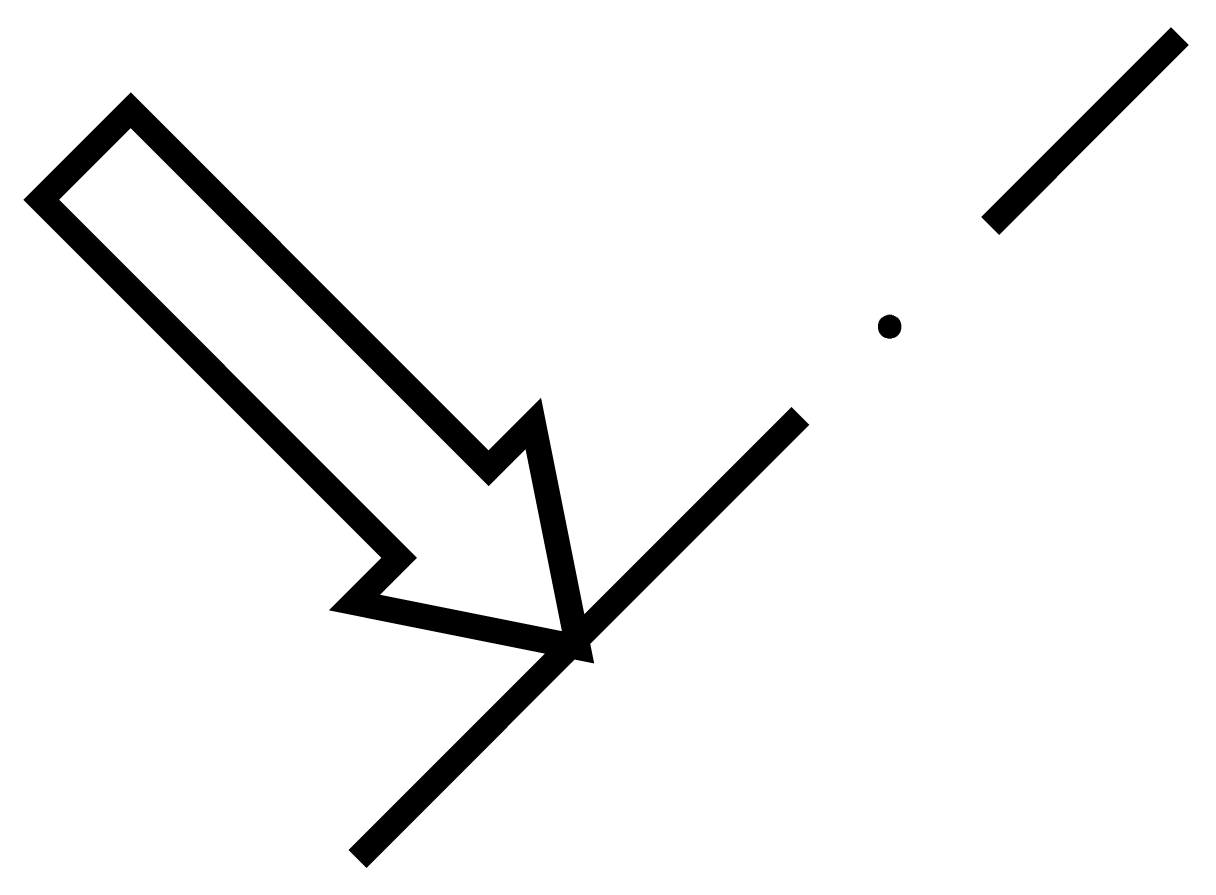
# Model space of a CAD drawing. Extents: x 3.36 to 12.6, y -0.1 to 6.6.
import ezdxf

# ---------------------------------------------------------------- set-up
doc = ezdxf.new("R2010")
doc.units = 0
doc.header["$MEASUREMENT"] = 0
doc.layers.get('0').update_dxf_attribs({"linetype": 'CONTINUOUS'})

msp = doc.modelspace()

# ---------------------------------------------------------------- hatches: boundary and pattern name
h = msp.add_hatch()
h.set_pattern_fill('SFS', color=256, scale=0.05, style=0, pattern_type=2)
h.set_pattern_definition([(0, (-2.294328, 0.205357), (0, 0.005), [])])
h.paths.add_polyline_path([(10.1142, 4.2054, 1), (10.2971, 4.2054, 1)])

# ---------------------------------------------------------------- linework, layer by layer
at = {"const_width": 0.2}
for points in [[(11, 5), (12.5, 6.5)], [(7.7426, 1.6716), (7.3891, 3.4393), (7.0355, 3.0858), (4.2071, 5.9142), (3.5, 5.2071), (6.3284, 2.3787), (5.9749, 2.0251), (7.7426, 1.6716)], [(6, 0), (9.5, 3.5)]]:
    msp.add_lwpolyline(points, dxfattribs=at)

doc.saveas('drawing.dxf')
